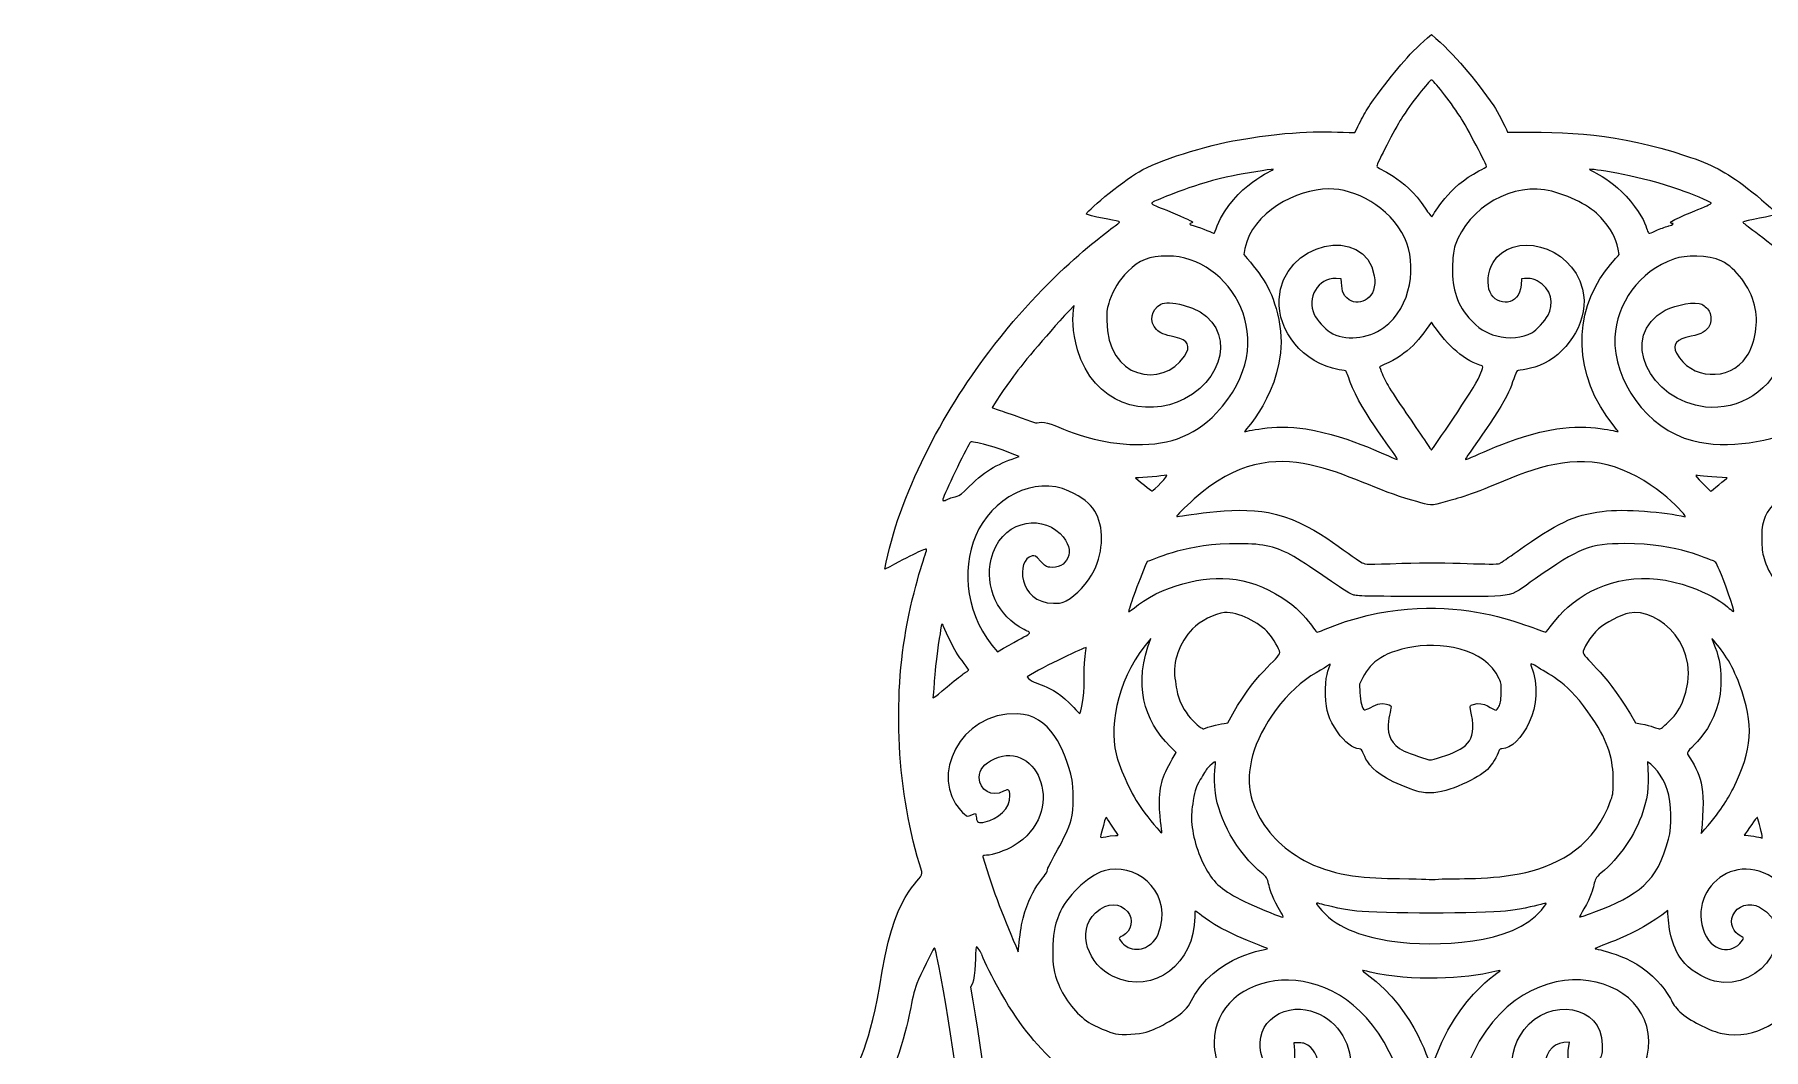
# Model space of a CAD drawing. Header units: inches. Extents: x -38.8 to 53.1, y -11.6 to 14.8.
# Drawn here: x 6.55 to 13.26, y -4.79 to -0.86 of the extents above; entities that cross this region are included whole.
import ezdxf

# ---------------------------------------------------------------- set-up
doc = ezdxf.new("R2010")
doc.units = ezdxf.units.IN
doc.header["$MEASUREMENT"] = 0
doc.layers.add('Sloth', color=7, linetype='Continuous', lineweight=0)

msp = doc.modelspace()

# ---------------------------------------------------------------- linework, layer by layer
at = {"layer": 'Sloth'}
for points, knots in [([(17.3615, -8.5463), (17.0002, -8.3574), (16.793, -8.1532), (16.3845, -7.8695), (16.2301, -7.7623), (16.2665, -7.7797), (16.0434, -7.6004), (15.9678, -7.5396), (15.7483, -7.4047), (15.6846, -7.3699), (15.7097, -7.3649), (15.7227, -7.3618), (15.8004, -7.3543), (16.0016, -7.3348), (16.0428, -7.3635), (16.0428, -7.3553), (16.0428, -7.3538), (15.9762, -7.2589), (15.9292, -7.211), (15.8685, -7.1492), (15.6845, -6.9471), (15.5576, -6.8346), (15.275, -6.584), (15.0489, -6.4747), (15.0888, -6.4747), (15.1325, -6.4747), (15.2679, -6.4108), (15.3402, -6.3656), (15.1693, -6.2822), (14.977, -6.0282), (14.8919, -5.9579), (14.8737, -5.9428), (14.4774, -5.5598), (14.4314, -5.482), (14.4258, -5.4724), (14.5275, -5.4864), (14.557, -5.4719), (14.575, -5.463), (14.58, -5.4549), (14.5858, -5.4475), (14.5157, -5.3833), (14.4508, -5.3202), (14.3905, -5.2327), (14.2812, -5.0742), (14.2617, -4.9897), (14.2179, -4.8963), (14.0503, -4.539), (14.1575, -4.3564), (13.9466, -4.1161), (13.966, -4.0461), (13.9968, -3.9275), (14.0075, -3.868), (14.0506, -3.6272), (14.0494, -3.3538), (14.0043, -3.1307), (13.989, -3.0549), (13.9446, -2.8888), (13.9311, -2.8568), (13.9288, -2.8514), (13.9296, -2.8509), (13.9365, -2.853), (13.9641, -2.8615), (14.0928, -2.9314), (14.0928, -2.9299), (14.0928, -2.8661), (13.9988, -2.5458), (13.7813, -2.2197), (13.4803, -1.7684), (13.178, -1.5907), (13.1804, -1.5835), (13.1822, -1.5782), (13.3062, -1.5593), (13.3111, -1.5514), (13.3133, -1.5479), (13.2398, -1.4828), (13.1989, -1.452), (13.1082, -1.3837), (13.0645, -1.3607), (12.9578, -1.3252), (12.6911, -1.2366), (12.507, -1.2337), (12.2674, -1.2337), (12.2558, -1.2101), (12.2287, -1.1534), (12.2136, -1.1322), (12.1374, -1.0248), (12.064, -0.9338), (11.9716, -0.855), (11.8885, -0.9246), (11.8409, -0.9833), (11.762, -1.0878), (11.7171, -1.1474), (11.7083, -1.1686), (11.6745, -1.2356), (11.5518, -1.2317), (11.4464, -1.2262), (11.2261, -1.2633), (11.0958, -1.2852), (10.908, -1.3451), (10.8366, -1.3875), (10.7668, -1.429), (10.6216, -1.5488), (10.6332, -1.5528), (10.6805, -1.5689), (10.7611, -1.5778), (10.7611, -1.5837), (10.7611, -1.589), (10.5079, -1.7508), (10.2534, -2.0878), (10.0763, -2.3224), (9.9027, -2.6417), (9.8503, -2.931), (9.9548, -2.8749), (10.0081, -2.8488), (10.0121, -2.8528), (10.0152, -2.8559), (9.9706, -2.9651), (9.9366, -3.1413), (9.8804, -3.4323), (9.8944, -3.7979), (9.9932, -4.1039), (10.0052, -4.1411), (9.8948, -4.153), (9.8397, -4.4913), (9.7876, -4.8107), (9.7548, -4.8134), (9.6859, -4.988), (9.5599, -5.3072), (9.3483, -5.4321), (9.3641, -5.4562), (9.3669, -5.4605), (9.3763, -5.4674), (9.3851, -5.4718), (9.4003, -5.4793), (9.404, -5.4796), (9.457, -5.4787), (9.4877, -5.4781), (9.5128, -5.4787), (9.5128, -5.4799), (9.5128, -5.4874), (9.3775, -5.6425), (9.2345, -5.7787), (8.867, -6.1283), (8.7408, -6.3076), (8.6215, -6.3567), (8.6131, -6.3601), (8.6062, -6.3639), (8.6062, -6.365), (8.6061, -6.372), (8.7519, -6.4545), (8.837, -6.4714), (8.8494, -6.4738), (8.8595, -6.4769), (8.8595, -6.4782), (8.8595, -6.4794), (8.8329, -6.4981), (8.8003, -6.5198), (8.3689, -6.8063), (8.2511, -6.9679), (8.0127, -7.213), (7.9796, -7.2471), (7.8966, -7.3529), (7.9001, -7.3564), (7.9008, -7.357), (7.9079, -7.3562), (7.9161, -7.3547), (8.0218, -7.3351), (8.2145, -7.3603), (8.2574, -7.3698), (7.974, -7.531), (7.8846, -7.6112), (7.7281, -7.7415), (7.5567, -7.8841), (7.5147, -7.8879), (7.2365, -8.1033), (6.7673, -8.4666), (6.6668, -8.4943), (6.5565, -8.5605), (6.5496, -8.5646), (6.555, -8.5772), (6.5662, -8.583), (6.5777, -8.589), (6.7923, -8.6543), (6.8986, -8.6546), (6.9119, -8.6546), (6.9228, -8.6555), (6.9228, -8.6564), (6.9228, -8.6574), (6.9108, -8.6754), (6.8961, -8.6964), (6.7433, -8.9147), (6.6935, -9.1124), (6.6713, -9.1697), (6.6638, -9.189), (6.652, -9.2639), (6.6425, -9.353), (6.6366, -9.4081), (6.6409, -9.5525), (6.651, -9.6414), (6.6667, -9.7795), (6.6805, -9.8321), (6.7343, -9.9596), (6.7488, -9.994), (6.7809, -10.0578), (6.7911, -10.0723), (6.7956, -10.0787), (6.7958, -10.0786), (6.8036, -10.0708), (6.8099, -10.0645), (6.8134, -10.0534), (6.8208, -10.0163), (6.8314, -9.9625), (6.871, -9.8164), (6.9148, -9.7829), (6.9148, -9.7829), (6.9254, -9.7749), (6.9254, -9.7749), (6.9299, -9.9753), (6.9226, -10.0097), (7.1192, -10.328), (7.1425, -10.3657), (7.2001, -10.4421), (7.2029, -10.4389), (7.2096, -10.4311), (7.2275, -10.3496), (7.3024, -10.2497), (7.3451, -10.1927), (7.4257, -10.1115), (7.4397, -10.1114), (7.447, -10.1113), (7.4549, -10.1208), (7.4828, -10.163), (7.5733, -10.3001), (7.7479, -10.4347), (7.7496, -10.4347), (7.7511, -10.4347), (7.7532, -10.4283), (7.7544, -10.4205), (7.7715, -10.3104), (7.8674, -10.0921), (7.8808, -10.0869), (7.9009, -10.0792), (7.9622, -10.1221), (8.2011, -10.1715), (8.4059, -10.2138), (8.2508, -10.1853), (8.7878, -10.2902), (8.8365, -10.5225), (8.8487, -10.5247), (8.9342, -10.6963), (8.9983, -10.825), (9.0521, -10.898), (9.0828, -10.898), (9.0943, -10.898), (9.1082, -10.8889), (9.1122, -10.879), (9.1177, -10.8652), (9.1232, -10.7899), (9.133, -10.7608), (9.1425, -10.7326), (9.2097, -10.597), (9.2268, -10.5715), (9.243, -10.5474), (9.2725, -10.5211), (9.2907, -10.5041), (9.3098, -10.5289), (9.3519, -10.6457), (9.366, -10.6847), (9.4066, -10.7965), (9.4345, -10.8541), (9.4975, -10.956), (9.5806, -11.0903), (9.6335, -11.1504), (9.7655, -11.2597), (9.8586, -11.3367), (9.8872, -11.3555), (9.9878, -11.4056), (10.0782, -11.4507), (10.1313, -11.4591), (10.1464, -11.4309), (10.165, -11.396), (10.0698, -11.3008), (10.0683, -11.0813), (10.0673, -10.943), (10.0581, -11.0146), (10.2512, -11.2068), (10.3399, -11.295), (10.387, -11.3314), (10.4945, -11.3945), (10.5743, -11.4413), (10.7357, -11.5182), (10.8137, -11.5465), (10.8672, -11.5659), (10.8717, -11.5626), (10.8524, -11.5178), (10.8384, -11.4855), (10.8105, -11.3935), (10.8074, -11.3697), (10.8031, -11.3372), (10.8254, -11.3449), (10.8581, -11.3491), (10.9604, -11.362), (11.2083, -11.3739), (11.2861, -11.3697), (11.4429, -11.3612), (11.7092, -11.3145), (11.8411, -11.2261), (11.8654, -11.2098), (11.9397, -11.151), (11.972, -11.1085), (12.0001, -11.1475), (12.0682, -11.2019), (12.0928, -11.2202), (12.2262, -11.3193), (12.5268, -11.3549), (12.5678, -11.3613), (12.692, -11.3809), (12.9834, -11.3615), (13.082, -11.3493), (13.1316, -11.3431), (13.1361, -11.3443), (13.1361, -11.3629), (13.1361, -11.3853), (13.1019, -11.4961), (13.0838, -11.5324), (13.0752, -11.5496), (13.0771, -11.558), (13.0896, -11.558), (13.1167, -11.558), (13.399, -11.4371), (13.5395, -11.3386), (13.7405, -11.1976), (13.8631, -10.9887), (13.8721, -11.0105), (13.877, -11.0224), (13.8741, -11.1483), (13.8682, -11.1813), (13.8569, -11.2438), (13.8361, -11.3114), (13.809, -11.3736), (13.7911, -11.4149), (13.7906, -11.4174), (13.7978, -11.4314), (13.8142, -11.463), (13.8775, -11.448), (13.9978, -11.3841), (14.0653, -11.3482), (14.0993, -11.3247), (14.1778, -11.2595), (14.3167, -11.144), (14.3694, -11.083), (14.4591, -10.9331), (14.5863, -10.7209), (14.5723, -10.6572), (14.6497, -10.5044), (14.6785, -10.5249), (14.7027, -10.5515), (14.7167, -10.5721), (14.738, -10.6035), (14.8086, -10.7504), (14.8142, -10.7751), (14.8274, -10.8328), (14.8207, -10.8815), (14.8429, -10.893), (14.8621, -10.9029), (14.8761, -10.8977), (14.9005, -10.8717), (14.9602, -10.8078), (15.0819, -10.5587), (15.1054, -10.4879), (15.1438, -10.3726), (15.1502, -10.3006), (15.1556, -10.2926), (15.1619, -10.2832), (15.754, -10.1836), (15.9728, -10.1114), (16.0602, -10.0826), (16.0579, -10.0831), (16.0658, -10.091), (16.093, -10.1182), (16.1894, -10.3803), (16.1895, -10.4272), (16.1895, -10.441), (16.1882, -10.4419), (16.2751, -10.3663), (16.4747, -10.1926), (16.4741, -10.1113), (16.5028, -10.1113), (16.5118, -10.1113), (16.5689, -10.164), (16.604, -10.2048), (16.7119, -10.33), (16.7326, -10.4303), (16.7398, -10.4391), (16.7421, -10.442), (16.7993, -10.3675), (16.82, -10.3347), (16.8359, -10.3095), (16.8996, -10.1993), (16.9267, -10.1537), (16.9882, -10.0506), (17.0246, -9.9423), (17.0151, -9.7735), (17.0711, -9.8133), (17.1058, -9.9374), (17.1196, -10.0043), (17.131, -10.0597), (17.1338, -10.0683), (17.1427, -10.0738), (17.1484, -10.0774), (17.1502, -10.0757), (17.1605, -10.057), (17.1949, -9.9951), (17.2263, -9.9226), (17.2554, -9.838), (17.2909, -9.7347), (17.3188, -9.4773), (17.2893, -9.2613), (17.2755, -9.1601), (17.2803, -9.1989), (17.2466, -9.0963), (17.1549, -8.8178), (17.0195, -8.6671), (17.0195, -8.6561), (17.0195, -8.6553), (17.0296, -8.6546), (17.042, -8.6546), (17.104, -8.6546), (17.2184, -8.6318), (17.3401, -8.5954), (17.4125, -8.5737), (17.3943, -8.5634), (17.3615, -8.5463)], [0, 0, 0, 0, 1, 1, 1, 2, 2, 2, 3, 3, 3, 4, 4, 4, 5, 5, 5, 6, 6, 6, 7, 7, 7, 8, 8, 8, 9, 9, 9, 10, 10, 10, 11, 11, 11, 12, 12, 12, 13, 13, 13, 14, 14, 14, 15, 15, 15, 16, 16, 16, 17, 17, 17, 18, 18, 18, 19, 19, 19, 20, 20, 20, 21, 21, 21, 22, 22, 22, 23, 23, 23, 24, 24, 24, 25, 25, 25, 26, 26, 26, 27, 27, 27, 28, 28, 28, 29, 29, 29, 30, 30, 30, 31, 31, 31, 32, 32, 32, 33, 33, 33, 34, 34, 34, 35, 35, 35, 36, 36, 36, 37, 37, 37, 38, 38, 38, 39, 39, 39, 40, 40, 40, 41, 41, 41, 42, 42, 42, 43, 43, 43, 44, 44, 44, 45, 45, 45, 46, 46, 46, 47, 47, 47, 48, 48, 48, 49, 49, 49, 50, 50, 50, 51, 51, 51, 52, 52, 52, 53, 53, 53, 54, 54, 54, 55, 55, 55, 56, 56, 56, 57, 57, 57, 58, 58, 58, 59, 59, 59, 60, 60, 60, 61, 61, 61, 62, 62, 62, 63, 63, 63, 64, 64, 64, 65, 65, 65, 66, 66, 66, 67, 67, 67, 68, 68, 68, 69, 69, 69, 70, 70, 70, 71, 71, 71, 72, 72, 72, 73, 73, 73, 74, 74, 74, 75, 75, 75, 76, 76, 76, 77, 77, 77, 78, 78, 78, 79, 79, 79, 80, 80, 80, 81, 81, 81, 82, 82, 82, 83, 83, 83, 84, 84, 84, 85, 85, 85, 86, 86, 86, 87, 87, 87, 88, 88, 88, 89, 89, 89, 90, 90, 90, 91, 91, 91, 92, 92, 92, 93, 93, 93, 94, 94, 94, 95, 95, 95, 96, 96, 96, 97, 97, 97, 98, 98, 98, 99, 99, 99, 100, 100, 100, 101, 101, 101, 102, 102, 102, 103, 103, 103, 104, 104, 104, 105, 105, 105, 106, 106, 106, 107, 107, 107, 108, 108, 108, 109, 109, 109, 110, 110, 110, 111, 111, 111, 112, 112, 112, 113, 113, 113, 114, 114, 114, 115, 115, 115, 116, 116, 116, 117, 117, 117, 118, 118, 118, 119, 119, 119, 120, 120, 120, 121, 121, 121, 122, 122, 122, 123, 123, 123, 124, 124, 124, 125, 125, 125, 126, 126, 126, 127, 127, 127, 128, 128, 128, 129, 129, 129, 130, 130, 130, 131, 131, 131, 132, 132, 132, 133, 133, 133, 134, 134, 134, 135, 135, 135, 136, 136, 136, 137, 137, 137, 138, 138, 138, 139, 139, 139, 140, 140, 140, 141, 141, 141, 142, 142, 142, 143, 143, 143, 144, 144, 144, 144]), ([(11.8537, -1.183), (11.891, -1.1244), (11.963, -1.0318), (11.9715, -1.0315), (11.9795, -1.0311), (12.0412, -1.1098), (12.0825, -1.173), (12.1084, -1.2124), (12.1896, -1.3669), (12.1857, -1.369), (12.185, -1.3694), (12.1717, -1.3763), (12.1561, -1.3843), (12.036, -1.4464), (11.9844, -1.5483), (11.973, -1.5621), (11.9719, -1.5634), (11.9605, -1.5485), (11.9477, -1.5291), (11.8657, -1.4043), (11.7595, -1.3781), (11.7595, -1.3653), (11.7595, -1.3574), (11.8321, -1.2168), (11.8537, -1.183)], [0, 0, 0, 0, 1, 1, 1, 2, 2, 2, 3, 3, 3, 4, 4, 4, 5, 5, 5, 6, 6, 6, 7, 7, 7, 8, 8, 8, 8]), ([(10.9037, -1.4992), (10.9377, -1.4853), (11.0539, -1.4335), (11.2016, -1.4029), (11.2404, -1.3949), (11.3476, -1.3778), (11.3572, -1.3781), (11.3667, -1.3784), (11.2046, -1.4386), (11.1402, -1.5977), (11.1338, -1.6135), (11.1284, -1.6265), (11.1282, -1.6266), (11.1268, -1.6277), (11.0801, -1.6055), (11.0503, -1.5979), (11.0279, -1.5922), (11.0298, -1.5903), (11.0417, -1.5861), (11.0498, -1.5833), (11.0458, -1.5809), (10.9952, -1.5587), (10.8887, -1.512), (10.8647, -1.5151), (10.9037, -1.4992)], [0, 0, 0, 0, 1, 1, 1, 2, 2, 2, 3, 3, 3, 4, 4, 4, 5, 5, 5, 6, 6, 6, 7, 7, 7, 8, 8, 8, 8]), ([(12.5867, -1.378), (12.6114, -1.3779), (12.7889, -1.4053), (12.936, -1.4578), (12.977, -1.4724), (13.0526, -1.5038), (13.0575, -1.5083), (13.0607, -1.5112), (13.0451, -1.5191), (13.0061, -1.5341), (12.9812, -1.5438), (12.8737, -1.588), (12.9047, -1.588), (12.9152, -1.588), (12.9086, -1.5936), (12.8936, -1.5975), (12.8849, -1.5997), (12.8651, -1.6068), (12.8495, -1.6133), (12.7846, -1.6401), (12.8412, -1.6318), (12.76, -1.5222), (12.6734, -1.4055), (12.5703, -1.3781), (12.5867, -1.378)], [0, 0, 0, 0, 1, 1, 1, 2, 2, 2, 3, 3, 3, 4, 4, 4, 5, 5, 5, 6, 6, 6, 7, 7, 7, 8, 8, 8, 8]), ([(11.5728, -1.4542), (11.6745, -1.4534), (11.8089, -1.5212), (11.8681, -1.6458), (11.9152, -1.745), (11.8958, -1.913), (11.7872, -1.9921), (11.7249, -2.0375), (11.6334, -2.0456), (11.5785, -2.0106), (11.5577, -1.9973), (11.5283, -1.9643), (11.5169, -1.9413), (11.4864, -1.8798), (11.5304, -1.7983), (11.6018, -1.802), (11.6018, -1.802), (11.6211, -1.803), (11.6211, -1.803), (11.6244, -1.8434), (11.6226, -1.8648), (11.6524, -1.8847), (11.6947, -1.913), (11.7648, -1.8787), (11.7496, -1.7913), (11.7147, -1.5908), (11.3911, -1.6588), (11.3803, -1.8835), (11.3744, -2.0049), (11.4706, -2.1311), (11.6139, -2.1561), (11.6282, -2.1586), (11.6403, -2.1612), (11.6407, -2.1618), (11.6412, -2.1625), (11.6482, -2.1817), (11.6564, -2.2045), (11.6965, -2.3173), (11.8488, -2.5051), (11.8389, -2.5046), (11.8239, -2.5038), (11.6626, -2.4151), (11.4845, -2.3859), (11.3542, -2.3645), (11.2461, -2.3994), (11.2461, -2.3957), (11.2461, -2.3927), (11.4302, -2.2036), (11.3788, -1.9613), (11.3529, -1.8388), (11.3147, -1.7936), (11.2434, -1.7089), (11.2434, -1.7089), (11.2478, -1.686), (11.2478, -1.686), (11.2746, -1.5453), (11.4483, -1.4551), (11.5728, -1.4542)], [0, 0, 0, 0, 1, 1, 1, 2, 2, 2, 3, 3, 3, 4, 4, 4, 5, 5, 5, 6, 6, 6, 7, 7, 7, 8, 8, 8, 9, 9, 9, 10, 10, 10, 11, 11, 11, 12, 12, 12, 13, 13, 13, 14, 14, 14, 15, 15, 15, 16, 16, 16, 17, 17, 17, 18, 18, 18, 19, 19, 19, 19]), ([(12.4386, -1.4631), (12.5254, -1.4868), (12.6003, -1.5286), (12.6368, -1.5737), (12.6865, -1.6353), (12.688, -1.65), (12.7001, -1.7086), (12.6887, -1.7216), (12.6768, -1.7345), (12.6477, -1.7725), (12.5229, -1.9354), (12.5178, -2.1759), (12.6806, -2.3755), (12.6891, -2.386), (12.6961, -2.3952), (12.6961, -2.396), (12.6961, -2.399), (12.5885, -2.3649), (12.4578, -2.3859), (12.2797, -2.4146), (12.1194, -2.5047), (12.104, -2.5047), (12.0965, -2.5047), (12.2324, -2.3281), (12.2713, -2.243), (12.286, -2.2109), (12.2993, -2.1637), (12.3037, -2.1609), (12.3102, -2.1566), (12.3607, -2.1561), (12.4098, -2.1312), (12.5061, -2.0823), (12.5873, -1.9599), (12.5578, -1.8429), (12.5136, -1.6675), (12.2824, -1.6177), (12.2106, -1.7403), (12.1909, -1.7739), (12.1856, -1.8277), (12.1991, -1.8556), (12.2256, -1.9102), (12.3135, -1.911), (12.3194, -1.8281), (12.3194, -1.8281), (12.3211, -1.803), (12.3211, -1.803), (12.3547, -1.8013), (12.3578, -1.7996), (12.3816, -1.8113), (12.4403, -1.8402), (12.4467, -1.903), (12.4241, -1.9449), (12.4122, -1.967), (12.3796, -2.0024), (12.3614, -2.0129), (12.3274, -2.0327), (12.2704, -2.0378), (12.2251, -2.0252), (12.1795, -2.0125), (12.1553, -1.9965), (12.1173, -1.9541), (12.064, -1.8947), (12.0508, -1.8281), (12.0536, -1.7474), (12.055, -1.7079), (12.0568, -1.6951), (12.064, -1.673), (12.1116, -1.5277), (12.2911, -1.423), (12.4386, -1.4631)], [0, 0, 0, 0, 1, 1, 1, 2, 2, 2, 3, 3, 3, 4, 4, 4, 5, 5, 5, 6, 6, 6, 7, 7, 7, 8, 8, 8, 9, 9, 9, 10, 10, 10, 11, 11, 11, 12, 12, 12, 13, 13, 13, 14, 14, 14, 15, 15, 15, 16, 16, 16, 17, 17, 17, 18, 18, 18, 19, 19, 19, 20, 20, 20, 21, 21, 21, 22, 22, 22, 23, 23, 23, 23]), ([(10.349, -2.1813), (10.3894, -2.1263), (10.4847, -2.012), (10.5853, -1.9064), (10.5778, -1.9523), (10.5761, -2.0049), (10.5977, -2.0789), (10.6589, -2.2895), (10.8622, -2.347), (11.013, -2.2693), (11.1908, -2.1778), (11.2106, -1.9566), (11.0082, -1.9055), (10.9687, -1.8955), (10.9358, -1.8943), (10.9208, -1.9022), (10.8831, -1.9221), (10.8747, -1.9708), (10.9041, -2), (10.9187, -2.0146), (10.9323, -2.0201), (10.9772, -2.0297), (11.028, -2.0405), (11.0393, -2.0642), (11.0126, -2.1042), (10.9292, -2.229), (10.7107, -2.1949), (10.7113, -1.9647), (10.7114, -1.9228), (10.7122, -1.9175), (10.7222, -1.888), (10.7375, -1.8435), (10.7591, -1.8087), (10.7928, -1.7747), (10.838, -1.7291), (10.8751, -1.7148), (10.9478, -1.7148), (11.187, -1.7148), (11.402, -2.0433), (11.1375, -2.3242), (11.0474, -2.42), (10.9353, -2.4538), (10.8011, -2.4459), (10.5856, -2.4334), (10.4999, -2.3492), (10.4483, -2.3611), (10.4295, -2.3655), (10.424, -2.3574), (10.3163, -2.3208), (10.2898, -2.3118), (10.2675, -2.3038), (10.2668, -2.3031), (10.2654, -2.3017), (10.3198, -2.2211), (10.349, -2.1813)], [0, 0, 0, 0, 1, 1, 1, 2, 2, 2, 3, 3, 3, 4, 4, 4, 5, 5, 5, 6, 6, 6, 7, 7, 7, 8, 8, 8, 9, 9, 9, 10, 10, 10, 11, 11, 11, 12, 12, 12, 13, 13, 13, 14, 14, 14, 15, 15, 15, 16, 16, 16, 17, 17, 17, 18, 18, 18, 18]), ([(13.226, -1.9061), (13.2423, -1.9693), (13.2292, -2.0539), (13.195, -2.1053), (13.1287, -2.2052), (12.9745, -2.1928), (12.9233, -2.0923), (12.9052, -2.0568), (12.9211, -2.0382), (12.9795, -2.0263), (13.0196, -2.0182), (13.0398, -2.0063), (13.0514, -1.984), (13.0571, -1.9732), (13.0576, -1.9438), (13.0524, -1.9336), (13.0467, -1.9226), (13.0323, -1.908), (13.0211, -1.9021), (12.999, -1.8903), (12.9207, -1.9029), (12.8794, -1.925), (12.6935, -2.0241), (12.8187, -2.2792), (13.0358, -2.3012), (13.1641, -2.3142), (13.2942, -2.2414), (13.3421, -2.0913), (13.3634, -2.0246), (13.3611, -2.0014), (13.3611, -1.9116), (13.4266, -1.9753), (13.5537, -2.1266), (13.5879, -2.173), (13.6131, -2.2072), (13.6727, -2.2937), (13.6748, -2.2992), (13.6761, -2.3028), (13.667, -2.3071), (13.6389, -2.3164), (13.5353, -2.3506), (13.5155, -2.3661), (13.4942, -2.3612), (13.4761, -2.357), (13.4636, -2.3599), (13.4201, -2.3786), (13.2889, -2.4349), (13.123, -2.467), (12.9853, -2.4315), (12.8077, -2.3858), (12.6752, -2.1961), (12.6837, -2.0302), (12.6904, -1.9005), (12.7761, -1.7743), (12.9145, -1.7255), (12.9537, -1.7116), (13.0454, -1.7082), (13.0985, -1.7347), (13.1544, -1.7626), (13.2073, -1.8338), (13.226, -1.9061)], [0, 0, 0, 0, 1, 1, 1, 2, 2, 2, 3, 3, 3, 4, 4, 4, 5, 5, 5, 6, 6, 6, 7, 7, 7, 8, 8, 8, 9, 9, 9, 10, 10, 10, 11, 11, 11, 12, 12, 12, 13, 13, 13, 14, 14, 14, 15, 15, 15, 16, 16, 16, 17, 17, 17, 18, 18, 18, 19, 19, 19, 20, 20, 20, 20]), ([(11.8625, -2.308), (11.7964, -2.2106), (11.7894, -2.1972), (11.7697, -2.1444), (11.8729, -2.1033), (11.9173, -2.0508), (11.9717, -1.9718), (12.0201, -2.0454), (12.0895, -2.1174), (12.1595, -2.1384), (12.175, -2.143), (12.175, -2.142), (12.1581, -2.1813), (12.1364, -2.2322), (11.973, -2.468), (11.9716, -2.468), (11.9702, -2.468), (11.9169, -2.3882), (11.8625, -2.308)], [0, 0, 0, 0, 1, 1, 1, 2, 2, 2, 3, 3, 3, 4, 4, 4, 5, 5, 5, 6, 6, 6, 6]), ([(11.8961, -2.6626), (11.9521, -2.6774), (11.9635, -2.689), (12.007, -2.6744), (12.0565, -2.6577), (12.0941, -2.6552), (12.223, -2.6002), (12.374, -2.5359), (12.5271, -2.4826), (12.6822, -2.5334), (12.8452, -2.5868), (12.9684, -2.7297), (12.9561, -2.7269), (12.8803, -2.7098), (12.7207, -2.6941), (12.6345, -2.7061), (12.5204, -2.7219), (12.4632, -2.7488), (12.3045, -2.8613), (12.2715, -2.8847), (12.2408, -2.9057), (12.2364, -2.908), (12.2198, -2.9166), (12.0427, -2.9007), (11.8561, -2.9076), (11.7219, -2.9126), (11.7165, -2.9125), (11.7027, -2.9054), (11.6511, -2.8788), (11.508, -2.7428), (11.3395, -2.7104), (11.2011, -2.6838), (10.9868, -2.7293), (10.983, -2.7258), (10.9808, -2.7239), (11.013, -2.6915), (11.0511, -2.6573), (11.3763, -2.3655), (11.6411, -2.5952), (11.8961, -2.6626)], [0, 0, 0, 0, 1, 1, 1, 2, 2, 2, 3, 3, 3, 4, 4, 4, 5, 5, 5, 6, 6, 6, 7, 7, 7, 8, 8, 8, 9, 9, 9, 10, 10, 10, 11, 11, 11, 12, 12, 12, 13, 13, 13, 13]), ([(10.0776, -2.6522), (10.0903, -2.6168), (10.1736, -2.446), (10.1825, -2.437), (10.1873, -2.4322), (10.2836, -2.455), (10.3711, -2.4935), (10.2963, -2.5182), (10.2434, -2.5431), (10.1777, -2.6096), (10.1218, -2.666), (10.1355, -2.6378), (10.0921, -2.66), (10.0872, -2.6626), (10.0809, -2.6647), (10.0781, -2.6647), (10.0737, -2.6647), (10.0737, -2.6631), (10.0776, -2.6522)], [0, 0, 0, 0, 1, 1, 1, 2, 2, 2, 3, 3, 3, 4, 4, 4, 5, 5, 5, 6, 6, 6, 6]), ([(10.662, -2.9363), (10.6385, -2.9833), (10.5917, -3.034), (10.5542, -3.053), (10.5365, -3.0619), (10.5313, -3.063), (10.5045, -3.0629), (10.367, -3.0623), (10.3583, -2.8912), (10.4217, -2.8793), (10.4328, -2.8773), (10.4344, -2.8783), (10.4539, -2.899), (10.4721, -2.9183), (10.4763, -2.9211), (10.4903, -2.9231), (10.553, -2.9322), (10.6007, -2.86), (10.5303, -2.7923), (10.448, -2.7132), (10.2972, -2.7463), (10.2622, -2.8913), (10.2365, -2.9978), (10.2885, -3.1145), (10.3902, -3.1646), (10.4303, -3.1844), (10.4226, -3.1705), (10.287, -3.2514), (10.164, -3.1153), (10.1452, -2.9386), (10.2031, -2.7994), (10.2618, -2.6584), (10.4307, -2.5636), (10.5647, -2.6277), (10.6178, -2.653), (10.6454, -2.6744), (10.6649, -2.7053), (10.7008, -2.7622), (10.6996, -2.8613), (10.662, -2.9363)], [0, 0, 0, 0, 1, 1, 1, 2, 2, 2, 3, 3, 3, 4, 4, 4, 5, 5, 5, 6, 6, 6, 7, 7, 7, 8, 8, 8, 9, 9, 9, 10, 10, 10, 11, 11, 11, 12, 12, 12, 13, 13, 13, 13]), ([(10.8234, -2.5763), (10.8519, -2.575), (10.9267, -2.5696), (10.9428, -2.5656), (10.9565, -2.5623), (10.8911, -2.6264), (10.8881, -2.627), (10.8864, -2.6273), (10.8809, -2.6246), (10.8234, -2.5763)], [0, 0, 0, 0, 1, 1, 1, 2, 2, 2, 3, 3, 3, 3]), ([(12.9995, -2.5658), (13.0078, -2.5677), (13.0664, -2.5739), (13.1198, -2.5763), (13.1184, -2.5775), (13.0568, -2.628), (13.0554, -2.628), (13.0541, -2.628), (12.9871, -2.5629), (12.9995, -2.5658)], [0, 0, 0, 0, 1, 1, 1, 2, 2, 2, 3, 3, 3, 3]), ([(13.5586, -3.1958), (13.5426, -3.1872), (13.5295, -3.1791), (13.5295, -3.1778), (13.5295, -3.1765), (13.5374, -3.1721), (13.547, -3.168), (13.6521, -3.1232), (13.7264, -2.9757), (13.6654, -2.8451), (13.6254, -2.7597), (13.5114, -2.7218), (13.4347, -2.7745), (13.3431, -2.8375), (13.3751, -2.923), (13.4393, -2.923), (13.5054, -2.923), (13.4899, -2.8569), (13.5347, -2.8843), (13.5514, -2.8945), (13.5578, -2.9116), (13.5578, -2.9463), (13.5578, -2.9728), (13.5566, -2.9786), (13.548, -2.9956), (13.5336, -3.0242), (13.5187, -3.0397), (13.4936, -3.052), (13.4731, -3.0621), (13.4687, -3.063), (13.4395, -3.063), (13.4096, -3.063), (13.4066, -3.0623), (13.3863, -3.0513), (13.3344, -3.0233), (13.2867, -2.9626), (13.2656, -2.898), (13.2568, -2.8711), (13.255, -2.8598), (13.2537, -2.823), (13.2513, -2.7567), (13.2626, -2.7191), (13.2956, -2.6838), (13.3193, -2.6584), (13.3655, -2.6295), (13.4042, -2.6158), (13.4738, -2.5913), (13.591, -2.615), (13.6732, -2.7005), (13.8134, -2.846), (13.7961, -3.0824), (13.668, -3.2388), (13.6509, -3.2597), (13.6706, -3.2558), (13.5586, -3.1958)], [0, 0, 0, 0, 1, 1, 1, 2, 2, 2, 3, 3, 3, 4, 4, 4, 5, 5, 5, 6, 6, 6, 7, 7, 7, 8, 8, 8, 9, 9, 9, 10, 10, 10, 11, 11, 11, 12, 12, 12, 13, 13, 13, 14, 14, 14, 15, 15, 15, 16, 16, 16, 17, 17, 17, 18, 18, 18, 18]), ([(10.8678, -2.9004), (10.9152, -2.8876), (11.0135, -2.8312), (11.2261, -2.8315), (11.3205, -2.8316), (11.3714, -2.8436), (11.4378, -2.8817), (11.5076, -2.9216), (11.6356, -3.0194), (11.6678, -3.0303), (11.6829, -3.0354), (11.7108, -3.036), (11.9661, -3.0363), (12.3121, -3.0368), (12.2614, -3.0472), (12.3748, -2.9676), (12.5452, -2.8479), (12.5872, -2.8313), (12.7197, -2.8313), (12.9409, -2.8313), (13.0409, -2.893), (13.062, -2.8974), (13.074, -2.8999), (13.075, -2.9012), (13.0901, -2.9348), (13.1071, -2.9727), (13.1478, -3.0908), (13.1449, -3.0937), (13.1375, -3.1011), (13.1066, -3.0394), (12.9452, -2.9893), (12.7703, -2.9351), (12.6111, -2.9817), (12.5008, -3.0781), (12.4541, -3.1188), (12.4211, -3.1747), (12.4154, -3.1747), (12.3861, -3.1747), (12.0156, -2.9715), (11.5529, -3.1663), (11.5419, -3.1709), (11.5309, -3.1746), (11.5284, -3.1746), (11.5147, -3.1746), (11.487, -3.0851), (11.3408, -3.0119), (11.205, -2.9439), (11.0696, -2.9579), (10.9278, -3.0141), (10.8552, -3.0429), (10.7961, -3.1017), (10.7961, -3.0952), (10.7961, -3.089), (10.8294, -2.9897), (10.8678, -2.9004)], [0, 0, 0, 0, 1, 1, 1, 2, 2, 2, 3, 3, 3, 4, 4, 4, 5, 5, 5, 6, 6, 6, 7, 7, 7, 8, 8, 8, 9, 9, 9, 10, 10, 10, 11, 11, 11, 12, 12, 12, 13, 13, 13, 14, 14, 14, 15, 15, 15, 16, 16, 16, 17, 17, 17, 18, 18, 18, 18]), ([(12.9455, -3.4473), (12.9327, -3.4781), (12.9136, -3.5041), (12.8843, -3.5305), (12.8439, -3.567), (12.878, -3.5454), (12.763, -3.5272), (12.6607, -3.3405), (12.5674, -3.2805), (12.5608, -3.2558), (12.5571, -3.2418), (12.5888, -3.192), (12.6205, -3.1625), (12.6455, -3.139), (12.7058, -3.1078), (12.7392, -3.1008), (12.8506, -3.0779), (13.0342, -3.2335), (12.9455, -3.4473)], [0, 0, 0, 0, 1, 1, 1, 2, 2, 2, 3, 3, 3, 4, 4, 4, 5, 5, 5, 6, 6, 6, 6]), ([(10.0372, -3.4228), (10.0423, -3.3962), (10.0387, -3.3369), (10.0613, -3.1998), (10.0705, -3.1439), (10.0685, -3.1447), (10.0728, -3.1447), (10.0746, -3.1447), (10.0761, -3.1463), (10.0761, -3.1483), (10.0761, -3.154), (10.115, -3.234), (10.127, -3.2529), (10.1429, -3.2781), (10.1774, -3.3213), (10.1756, -3.3227), (10.175, -3.3232), (10.1655, -3.3297), (10.1545, -3.3372), (10.1435, -3.3447), (10.1151, -3.367), (10.0915, -3.3869), (10.0323, -3.4366), (10.0349, -3.4349), (10.0372, -3.4228)], [0, 0, 0, 0, 1, 1, 1, 2, 2, 2, 3, 3, 3, 4, 4, 4, 5, 5, 5, 6, 6, 6, 7, 7, 7, 8, 8, 8, 8]), ([(11.1814, -3.5274), (11.1658, -3.5293), (11.1329, -3.5328), (11.0877, -3.5502), (11.0784, -3.5537), (10.9959, -3.4869), (10.9827, -3.3983), (10.9812, -3.388), (10.9781, -3.3682), (10.9758, -3.3541), (10.966, -3.2935), (10.9941, -3.2143), (11.0439, -3.1619), (11.0712, -3.1332), (11.1311, -3.1031), (11.1688, -3.0992), (11.2212, -3.0937), (11.3043, -3.1389), (11.3396, -3.1791), (11.3566, -3.1984), (11.3828, -3.2435), (11.3828, -3.2534), (11.3828, -3.2806), (11.2836, -3.3291), (11.1814, -3.5274)], [0, 0, 0, 0, 1, 1, 1, 2, 2, 2, 3, 3, 3, 4, 4, 4, 5, 5, 5, 6, 6, 6, 7, 7, 7, 8, 8, 8, 8]), ([(10.8826, -3.1997), (10.813, -3.3744), (10.8547, -3.5197), (10.9577, -3.619), (10.9577, -3.619), (10.9811, -3.6416), (10.9811, -3.6416), (10.9357, -3.7186), (10.9161, -3.7549), (10.9161, -3.8326), (10.9161, -3.9175), (10.9289, -3.9548), (10.9237, -3.9545), (10.9201, -3.9543), (10.8748, -3.8991), (10.8486, -3.863), (10.8081, -3.8074), (10.7635, -3.7119), (10.7477, -3.6468), (10.7185, -3.5269), (10.7587, -3.3393), (10.8826, -3.1997)], [0, 0, 0, 0, 1, 1, 1, 2, 2, 2, 3, 3, 3, 4, 4, 4, 5, 5, 5, 6, 6, 6, 7, 7, 7, 7]), ([(12.1274, -3.4954), (12.1499, -3.6022), (12.102, -3.63), (12.0104, -3.6594), (11.9898, -3.6659), (11.9703, -3.6713), (11.967, -3.6712), (11.9582, -3.671), (11.8864, -3.6465), (11.8658, -3.6368), (11.7606, -3.5868), (11.8224, -3.4741), (11.8142, -3.4609), (11.811, -3.4557), (11.7846, -3.4507), (11.7713, -3.4529), (11.7521, -3.4559), (11.7177, -3.4793), (11.7113, -3.4769), (11.7033, -3.4738), (11.6955, -3.4438), (11.6938, -3.4097), (11.6938, -3.4097), (11.6922, -3.3763), (11.6922, -3.3763), (11.7273, -3.3068), (11.7552, -3.2633), (11.8795, -3.2361), (12.002, -3.2092), (12.1801, -3.2367), (12.2347, -3.3559), (12.2429, -3.3738), (12.2434, -3.3777), (12.2422, -3.4124), (12.2411, -3.4427), (12.2395, -3.4523), (12.2334, -3.4638), (12.2293, -3.4716), (12.2246, -3.478), (12.2229, -3.478), (12.2105, -3.478), (12.1748, -3.4416), (12.1345, -3.4553), (12.1196, -3.4604), (12.1198, -3.4592), (12.1274, -3.4954)], [0, 0, 0, 0, 1, 1, 1, 2, 2, 2, 3, 3, 3, 4, 4, 4, 5, 5, 5, 6, 6, 6, 7, 7, 7, 8, 8, 8, 9, 9, 9, 10, 10, 10, 11, 11, 11, 12, 12, 12, 13, 13, 13, 14, 14, 14, 15, 15, 15, 15]), ([(13.1421, -3.7828), (13.1213, -3.8244), (13.0962, -3.8688), (13.0191, -3.9563), (13.0374, -3.7628), (13.0169, -3.7304), (12.9657, -3.6485), (12.9533, -3.6287), (13.105, -3.556), (13.0951, -3.3413), (13.0924, -3.2822), (13.0795, -3.2492), (13.0598, -3.1997), (13.0998, -3.2432), (13.1375, -3.2965), (13.1673, -3.378), (13.2248, -3.5357), (13.2189, -3.6299), (13.1421, -3.7828)], [0, 0, 0, 0, 1, 1, 1, 2, 2, 2, 3, 3, 3, 4, 4, 4, 5, 5, 5, 6, 6, 6, 6]), ([(10.6161, -3.4555), (10.6118, -3.4752), (10.6075, -3.4912), (10.6064, -3.4911), (10.6053, -3.4909), (10.5948, -3.4803), (10.583, -3.4675), (10.4877, -3.364), (10.4303, -3.3872), (10.4025, -3.3483), (10.4662, -3.308), (10.6282, -3.2318), (10.6309, -3.2352), (10.6314, -3.2358), (10.6298, -3.2513), (10.6272, -3.2697), (10.6178, -3.3382), (10.63, -3.3909), (10.6161, -3.4555)], [0, 0, 0, 0, 1, 1, 1, 2, 2, 2, 3, 3, 3, 4, 4, 4, 5, 5, 5, 6, 6, 6, 6]), ([(11.5605, -3.4194), (11.5634, -3.4841), (11.572, -3.5104), (11.6074, -3.5626), (11.6345, -3.6026), (11.6671, -3.628), (11.6912, -3.628), (11.7199, -3.628), (11.6842, -3.7113), (11.8896, -3.7833), (11.9315, -3.798), (11.9367, -3.799), (11.9678, -3.7991), (12.0371, -3.7992), (12.1557, -3.7407), (12.1888, -3.7076), (12.2076, -3.6888), (12.2261, -3.6586), (12.2341, -3.6338), (12.2352, -3.6301), (12.2394, -3.628), (12.2452, -3.6279), (12.3148, -3.6274), (12.4212, -3.4601), (12.3578, -3.3038), (12.3539, -3.2942), (12.3628, -3.2969), (12.3861, -3.3125), (12.4347, -3.345), (12.5, -3.3653), (12.5971, -3.5096), (12.6608, -3.6043), (12.677, -3.6758), (12.6774, -3.748), (12.6777, -3.7963), (12.6771, -3.8014), (12.6684, -3.8263), (12.5467, -4.1761), (12.1313, -4.1238), (11.9995, -4.1341), (11.96, -4.1372), (11.9572, -4.1325), (11.8478, -4.1317), (11.7231, -4.1309), (11.6048, -4.1244), (11.4933, -4.0692), (11.4065, -4.0262), (11.3381, -3.9608), (11.2991, -3.8837), (11.2598, -3.806), (11.2542, -3.7459), (11.2776, -3.6535), (11.3051, -3.5452), (11.4122, -3.3936), (11.5245, -3.3327), (11.6254, -3.278), (11.5543, -3.2797), (11.5605, -3.4194)], [0, 0, 0, 0, 1, 1, 1, 2, 2, 2, 3, 3, 3, 4, 4, 4, 5, 5, 5, 6, 6, 6, 7, 7, 7, 8, 8, 8, 9, 9, 9, 10, 10, 10, 11, 11, 11, 12, 12, 12, 13, 13, 13, 14, 14, 14, 15, 15, 15, 16, 16, 16, 17, 17, 17, 18, 18, 18, 19, 19, 19, 19]), ([(10.3654, -3.4918), (10.489, -3.4961), (10.55, -3.6277), (10.5767, -3.7497), (10.5815, -3.7715), (10.5845, -3.8637), (10.5733, -3.903), (10.5523, -3.9764), (10.4865, -4.0717), (10.4816, -4.0975), (10.4762, -4.126), (10.4107, -4.1644), (10.3809, -4.3115), (10.3744, -4.3438), (10.3704, -4.3883), (10.3677, -4.4163), (10.3147, -4.2928), (10.2699, -4.1815), (10.2307, -4.0472), (10.2293, -4.0422), (10.2314, -4.0413), (10.2451, -4.0413), (10.2661, -4.0413), (10.3193, -4.0228), (10.3484, -4.0055), (10.5642, -3.8768), (10.4432, -3.5886), (10.2753, -3.6671), (10.2326, -3.6871), (10.2161, -3.7072), (10.2161, -3.7392), (10.2161, -3.7893), (10.2654, -3.8171), (10.3111, -3.7928), (10.3305, -3.7826), (10.3334, -3.7845), (10.3354, -3.8092), (10.3396, -3.8597), (10.2862, -3.9016), (10.2393, -3.9117), (10.2135, -3.9172), (10.2074, -3.9144), (10.2053, -3.8962), (10.2044, -3.8878), (10.2027, -3.8801), (10.2017, -3.8791), (10.1988, -3.8762), (10.178, -3.8924), (10.1694, -3.8896), (10.166, -3.8886), (10.1543, -3.8781), (10.1433, -3.8663), (10.0249, -3.7397), (10.1371, -3.484), (10.3654, -3.4918)], [0, 0, 0, 0, 1, 1, 1, 2, 2, 2, 3, 3, 3, 4, 4, 4, 5, 5, 5, 6, 6, 6, 7, 7, 7, 8, 8, 8, 9, 9, 9, 10, 10, 10, 11, 11, 11, 12, 12, 12, 13, 13, 13, 14, 14, 14, 15, 15, 15, 16, 16, 16, 17, 17, 17, 18, 18, 18, 18]), ([(11.1329, -3.8003), (11.1456, -3.8957), (11.213, -4.0306), (11.3187, -4.115), (11.3518, -4.1415), (11.3232, -4.1562), (11.3874, -4.2622), (11.3938, -4.2727), (11.3972, -4.2812), (11.3951, -4.2812), (11.3853, -4.2808), (11.316, -4.2531), (11.2628, -4.2284), (11.1715, -4.186), (11.1338, -4.1568), (11.1022, -4.1039), (11.0689, -4.0482), (11.0441, -3.9699), (11.0408, -3.91), (11.0393, -3.883), (11.0406, -3.8669), (11.0472, -3.8287), (11.0551, -3.7838), (11.0566, -3.7792), (11.0745, -3.747), (11.085, -3.7282), (11.0975, -3.7084), (11.1024, -3.7029), (11.1122, -3.692), (11.1291, -3.678), (11.1326, -3.678), (11.1376, -3.678), (11.1234, -3.7282), (11.1329, -3.8003)], [0, 0, 0, 0, 1, 1, 1, 2, 2, 2, 3, 3, 3, 4, 4, 4, 5, 5, 5, 6, 6, 6, 7, 7, 7, 8, 8, 8, 9, 9, 9, 10, 10, 10, 11, 11, 11, 11]), ([(12.8102, -3.678), (12.8467, -3.6991), (12.8797, -3.7616), (12.8871, -3.7863), (12.9037, -3.8418), (12.9057, -3.9255), (12.8918, -3.9787), (12.8479, -4.1458), (12.7751, -4.1962), (12.602, -4.2626), (12.5646, -4.277), (12.5461, -4.2827), (12.5461, -4.28), (12.5461, -4.2793), (12.5538, -4.2656), (12.5631, -4.2498), (12.6206, -4.1521), (12.5877, -4.1441), (12.6296, -4.1101), (12.7015, -4.0519), (12.7619, -3.9637), (12.7925, -3.8723), (12.8173, -3.7981), (12.8132, -3.7588), (12.8102, -3.678)], [0, 0, 0, 0, 1, 1, 1, 2, 2, 2, 3, 3, 3, 4, 4, 4, 5, 5, 5, 6, 6, 6, 7, 7, 7, 8, 8, 8, 8]), ([(10.7561, -3.9632), (10.7561, -3.964), (10.7513, -3.9647), (10.7453, -3.9648), (10.6808, -3.9656), (10.6787, -3.9969), (10.6981, -3.925), (10.7057, -3.8968), (10.7081, -3.8914), (10.711, -3.8962), (10.7158, -3.9044), (10.7561, -3.9612), (10.7561, -3.9632)], [0, 0, 0, 0, 1, 1, 1, 2, 2, 2, 3, 3, 3, 4, 4, 4, 4]), ([(13.2521, -3.9729), (13.2499, -3.9707), (13.1977, -3.9645), (13.1857, -3.963), (13.216, -3.9212), (13.2356, -3.889), (13.2373, -3.895), (13.238, -3.8976), (13.2431, -3.9165), (13.2485, -3.9372), (13.2573, -3.9705), (13.2581, -3.9789), (13.2521, -3.9729)], [0, 0, 0, 0, 1, 1, 1, 2, 2, 2, 3, 3, 3, 4, 4, 4, 4]), ([(13.2454, -4.2429), (13.2058, -4.2213), (13.1576, -4.2364), (13.1413, -4.2754), (13.1286, -4.3059), (13.1429, -4.3419), (13.173, -4.3553), (13.1784, -4.3577), (13.1828, -4.3616), (13.1828, -4.3639), (13.1828, -4.3663), (13.1766, -4.3749), (13.169, -4.3831), (13.1266, -4.4291), (13.0424, -4.4112), (13.0212, -4.3097), (12.9835, -4.1288), (13.2274, -3.974), (13.3958, -4.2303), (13.5317, -4.4371), (13.3688, -4.7817), (13.1006, -4.7331), (13.0585, -4.7254), (12.9838, -4.6887), (12.9439, -4.656), (12.8982, -4.6185), (12.9116, -4.5981), (12.8496, -4.5305), (12.748, -4.4199), (12.6028, -4.4067), (12.6067, -4.403), (12.6138, -4.3963), (12.7681, -4.353), (12.8885, -4.2555), (12.8924, -4.3213), (12.8997, -4.3887), (12.9443, -4.4486), (12.9699, -4.4831), (13.0261, -4.5192), (13.0703, -4.5297), (13.2593, -4.5742), (13.4052, -4.3299), (13.2454, -4.2429)], [0, 0, 0, 0, 1, 1, 1, 2, 2, 2, 3, 3, 3, 4, 4, 4, 5, 5, 5, 6, 6, 6, 7, 7, 7, 8, 8, 8, 9, 9, 9, 10, 10, 10, 11, 11, 11, 12, 12, 12, 13, 13, 13, 14, 14, 14, 14]), ([(10.7007, -4.1017), (10.8177, -4.0657), (10.9571, -4.1726), (10.9197, -4.3189), (10.9086, -4.3623), (10.8947, -4.3814), (10.8619, -4.3987), (10.8431, -4.4085), (10.8132, -4.4086), (10.7942, -4.3987), (10.7799, -4.3914), (10.7594, -4.3707), (10.7596, -4.3637), (10.7596, -4.3615), (10.7657, -4.3569), (10.7731, -4.3535), (10.8068, -4.3379), (10.817, -4.2877), (10.7921, -4.2594), (10.7637, -4.2271), (10.7154, -4.22), (10.6676, -4.2651), (10.5904, -4.3382), (10.6408, -4.4672), (10.7361, -4.5122), (10.8964, -4.5879), (11.0526, -4.4574), (11.0528, -4.2805), (11.0529, -4.2196), (11.0438, -4.2934), (11.3027, -4.3901), (11.3202, -4.3967), (11.335, -4.4025), (11.3356, -4.403), (11.3419, -4.409), (11.1333, -4.4189), (11.0336, -4.6165), (11.0087, -4.6657), (10.903, -4.7159), (10.8645, -4.7278), (10.8376, -4.7362), (10.7713, -4.7398), (10.7453, -4.7344), (10.7245, -4.7301), (10.663, -4.7038), (10.6411, -4.6898), (10.5956, -4.6607), (10.5463, -4.5989), (10.5248, -4.5439), (10.5046, -4.4926), (10.5011, -4.4724), (10.5014, -4.4097), (10.5018, -4.3498), (10.5068, -4.3215), (10.5261, -4.2703), (10.551, -4.2044), (10.6371, -4.1213), (10.7007, -4.1017)], [0, 0, 0, 0, 1, 1, 1, 2, 2, 2, 3, 3, 3, 4, 4, 4, 5, 5, 5, 6, 6, 6, 7, 7, 7, 8, 8, 8, 9, 9, 9, 10, 10, 10, 11, 11, 11, 12, 12, 12, 13, 13, 13, 14, 14, 14, 15, 15, 15, 16, 16, 16, 17, 17, 17, 18, 18, 18, 19, 19, 19, 19]), ([(12.3982, -4.254), (12.2909, -4.3878), (11.9885, -4.3987), (11.8178, -4.3746), (11.7222, -4.3611), (11.6093, -4.3291), (11.5461, -4.2555), (11.4992, -4.2008), (11.5257, -4.2392), (11.6826, -4.2579), (11.768, -4.2681), (12.1741, -4.2681), (12.2596, -4.2579), (12.4193, -4.2389), (12.4395, -4.2025), (12.3982, -4.254)], [0, 0, 0, 0, 1, 1, 1, 2, 2, 2, 3, 3, 3, 4, 4, 4, 5, 5, 5, 5]), ([(12.7863, -4.8862), (12.7586, -4.9456), (12.7214, -4.9794), (12.6644, -4.9968), (12.6398, -5.0043), (12.5619, -5.0052), (12.5311, -4.9983), (12.3674, -4.9617), (12.3894, -4.7746), (12.4851, -4.7686), (12.4851, -4.7686), (12.5072, -4.7672), (12.5072, -4.7672), (12.4996, -4.8104), (12.4938, -4.8483), (12.5345, -4.868), (12.5685, -4.8845), (12.6055, -4.8702), (12.6244, -4.8332), (12.6338, -4.8149), (12.6344, -4.8111), (12.6344, -4.7766), (12.6346, -4.6204), (12.4278, -4.5923), (12.3313, -4.7178), (12.2469, -4.8275), (12.2725, -5.0072), (12.4093, -5.0866), (12.434, -5.101), (12.4361, -5.103), (12.4291, -5.1051), (12.4277, -5.1055), (12.1118, -5.2), (12.0954, -5.2084), (12.0745, -5.2191), (12.0753, -5.2229), (12.0695, -5.1597), (12.0582, -5.0367), (12.0789, -4.9189), (12.1343, -4.8063), (12.3696, -4.3282), (12.9519, -4.5304), (12.7863, -4.8862)], [0, 0, 0, 0, 1, 1, 1, 2, 2, 2, 3, 3, 3, 4, 4, 4, 5, 5, 5, 6, 6, 6, 7, 7, 7, 8, 8, 8, 9, 9, 9, 10, 10, 10, 11, 11, 11, 12, 12, 12, 13, 13, 13, 14, 14, 14, 14]), ([(9.8932, -4.8413), (9.9542, -4.6687), (9.9485, -4.6021), (9.9744, -4.5395), (9.9892, -4.5039), (10.0337, -4.4117), (10.0402, -4.4033), (10.0447, -4.3975), (10.0466, -4.4041), (10.0607, -4.4766), (10.1011, -4.6841), (10.1734, -5.191), (10.1722, -5.1964), (10.1711, -5.201), (9.9906, -5.1129), (9.9003, -5.0637), (9.858, -5.0407), (9.8562, -5.0392), (9.8562, -5.0291), (9.8561, -5.0246), (9.8717, -4.9024), (9.8932, -4.8413)], [0, 0, 0, 0, 1, 1, 1, 2, 2, 2, 3, 3, 3, 4, 4, 4, 5, 5, 5, 6, 6, 6, 7, 7, 7, 7]), ([(10.19, -4.5385), (10.2029, -4.5124), (10.1995, -4.4149), (10.2049, -4.3982), (10.2072, -4.3909), (10.2261, -4.4231), (10.2261, -4.4256), (10.2261, -4.4315), (10.2605, -4.5027), (10.2836, -4.5447), (10.3719, -4.7054), (10.4299, -4.7649), (10.5199, -4.8574), (10.4762, -4.9119), (10.2858, -5.1594), (10.2783, -5.1669), (10.2722, -5.1731), (10.2315, -4.838), (10.1829, -4.5527), (10.1829, -4.5527), (10.19, -4.5385), (10.19, -4.5385)], [0, 0, 0, 0, 1, 1, 1, 2, 2, 2, 3, 3, 3, 4, 4, 4, 5, 5, 5, 6, 6, 6, 7, 7, 7, 7]), ([(11.8076, -4.804), (11.8468, -4.8828), (11.8613, -4.9311), (11.8711, -5.0163), (11.8786, -5.0811), (11.8768, -5.178), (11.8675, -5.2088), (11.8634, -5.2224), (11.8919, -5.2149), (11.5136, -5.1052), (11.5071, -5.1033), (11.5095, -5.101), (11.532, -5.088), (11.7361, -4.9696), (11.6833, -4.656), (11.463, -4.6391), (11.4062, -4.6347), (11.3466, -4.6649), (11.3221, -4.7104), (11.2984, -4.7544), (11.3031, -4.8235), (11.3318, -4.853), (11.3643, -4.8864), (11.4112, -4.8788), (11.432, -4.8474), (11.4435, -4.8299), (11.4415, -4.814), (11.4378, -4.7697), (11.4702, -4.7697), (11.4761, -4.7682), (11.4924, -4.779), (11.5521, -4.8185), (11.5482, -4.9361), (11.4586, -4.9817), (11.4261, -4.9983), (11.4034, -5.0025), (11.3478, -5.0027), (11.2733, -5.0029), (11.2421, -4.9915), (11.1993, -4.9484), (11.1608, -4.9096), (11.1289, -4.8447), (11.1284, -4.768), (11.1265, -4.4912), (11.6011, -4.3887), (11.8076, -4.804)], [0, 0, 0, 0, 1, 1, 1, 2, 2, 2, 3, 3, 3, 4, 4, 4, 5, 5, 5, 6, 6, 6, 7, 7, 7, 8, 8, 8, 9, 9, 9, 10, 10, 10, 11, 11, 11, 12, 12, 12, 13, 13, 13, 14, 14, 14, 15, 15, 15, 15]), ([(11.7221, -4.5039), (11.6965, -4.4851), (11.6974, -4.4861), (11.7331, -4.4945), (11.8946, -4.5324), (12.1041, -4.5216), (12.2173, -4.4926), (12.3034, -4.4706), (12.1045, -4.5242), (11.9893, -4.8197), (11.9815, -4.8398), (11.974, -4.8576), (11.9727, -4.8591), (11.9638, -4.8694), (11.9197, -4.6485), (11.7221, -4.5039)], [0, 0, 0, 0, 1, 1, 1, 2, 2, 2, 3, 3, 3, 4, 4, 4, 5, 5, 5, 5])]:
    msp.add_open_spline(points, degree=3, knots=knots, dxfattribs=at)

doc.saveas('drawing.dxf')
